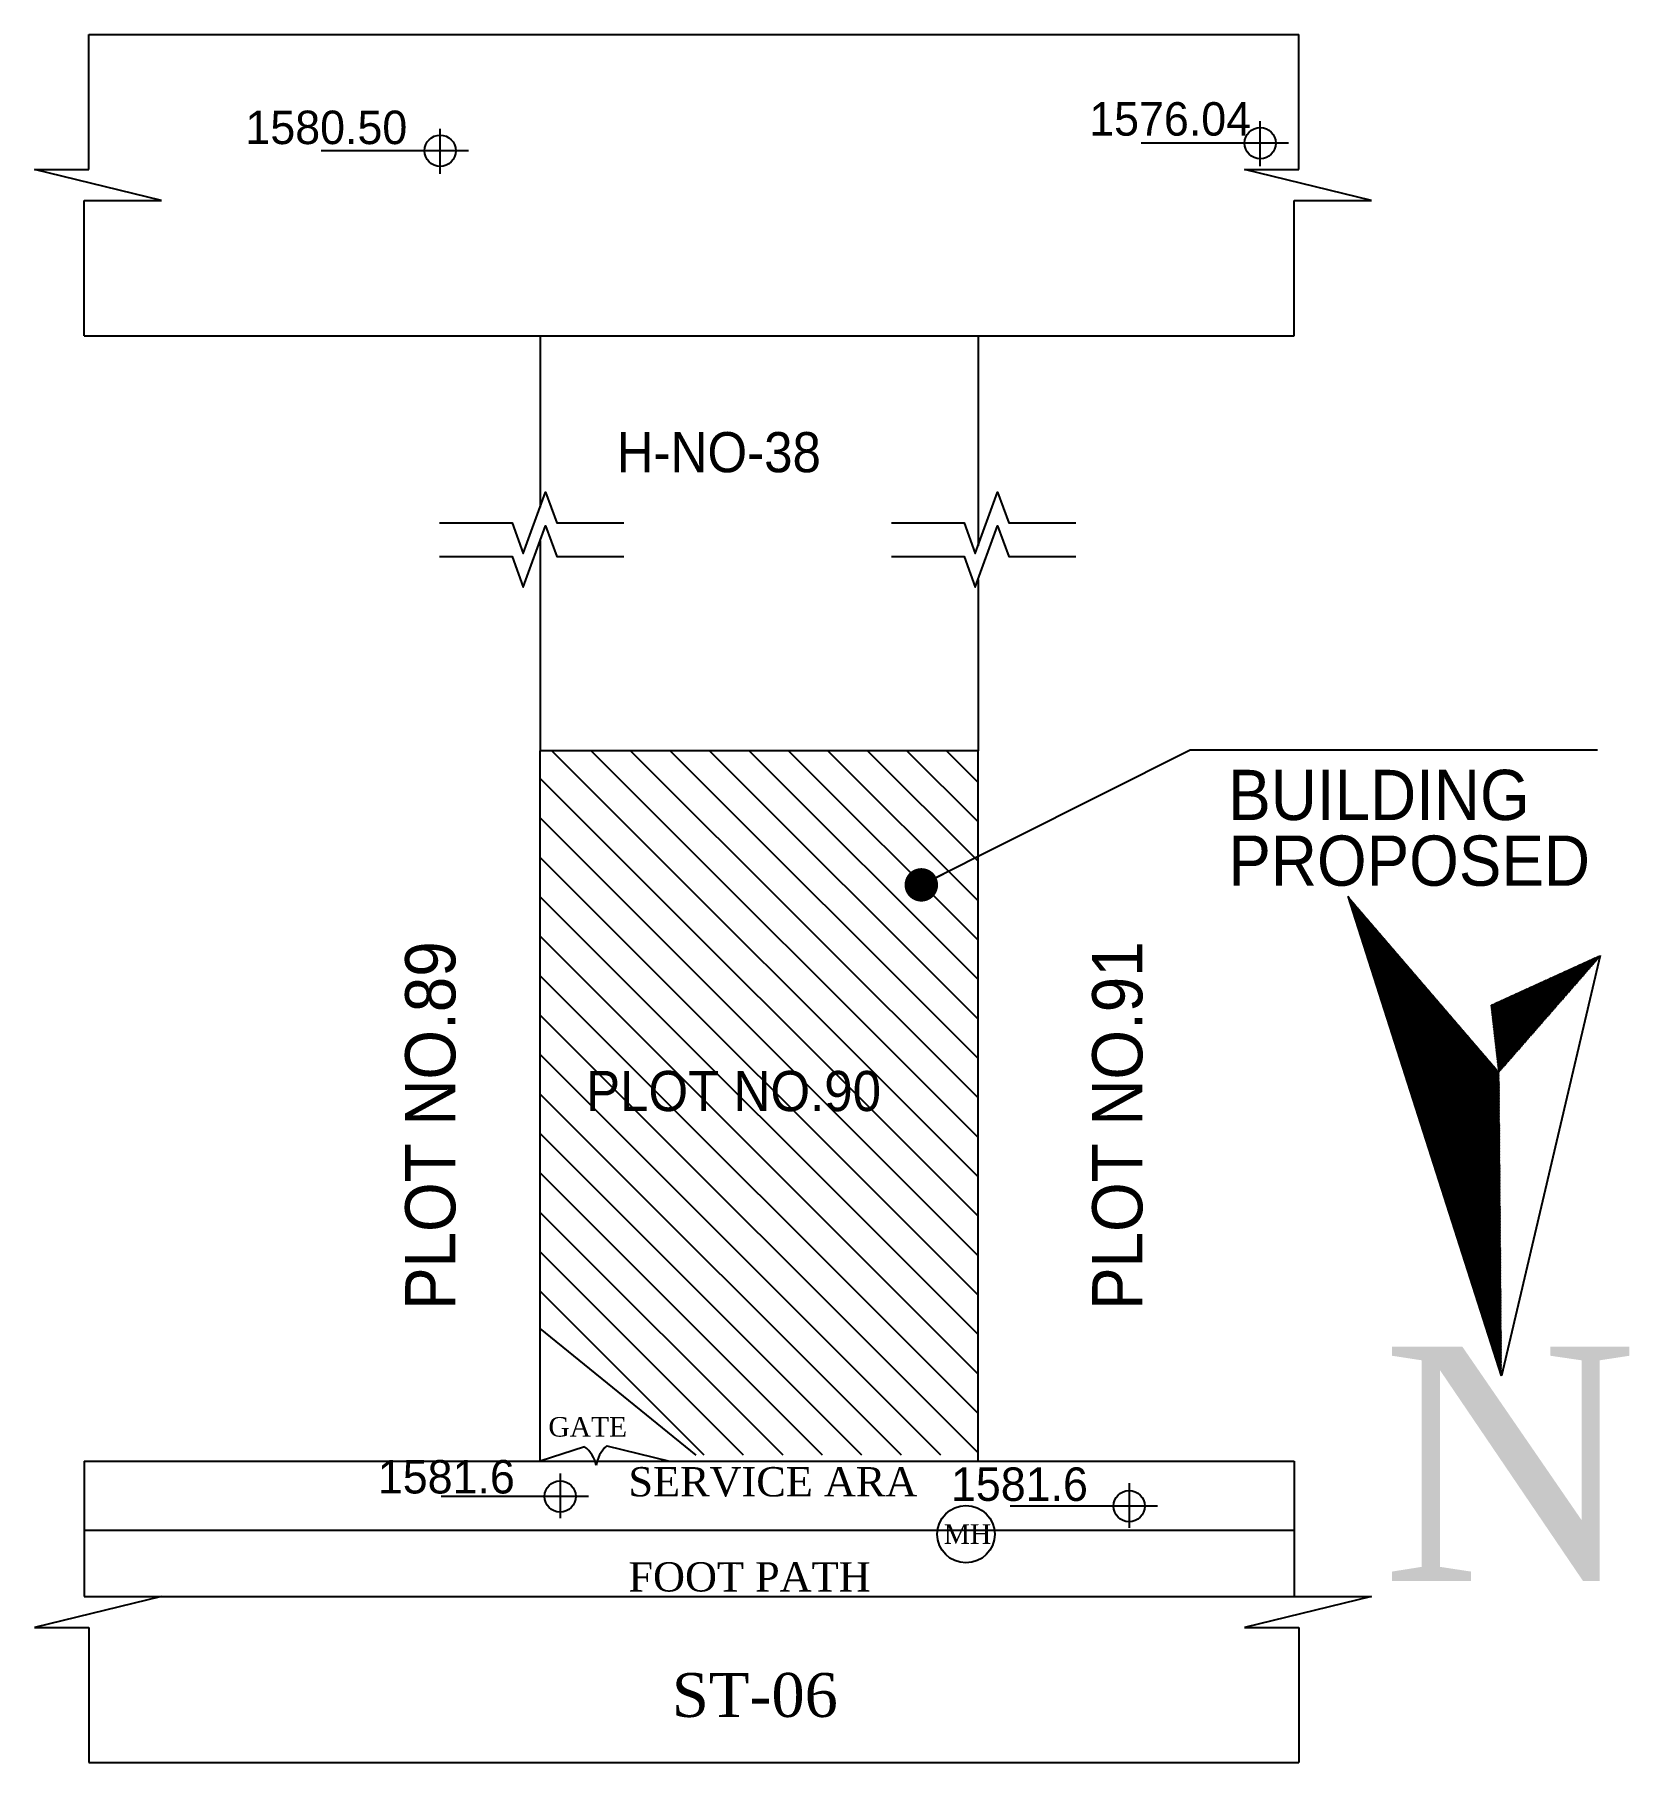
# Model space of a CAD drawing. Header units: inches. Extents: x -36906 to 35154, y -44700 to 686.
# Drawn here: x -6683.4 to -6397.6, y -573.7 to -263.9 of the extents above; entities that cross this region are included whole.
import ezdxf
from ezdxf.enums import TextEntityAlignment as Align

# ---------------------------------------------------------------- set-up
doc = ezdxf.new("R2010")
doc.units = ezdxf.units.IN
doc.header["$LTSCALE"] = 2
doc.header["$MEASUREMENT"] = 0
doc.layers.add('wall', color=7, linetype='Continuous')
doc.styles.add('dim-1', font='stylu.ttf')
doc.styles.add('style1', font='TIMES.TTF')
doc.dimstyles.new('AREAL', dxfattribs={"dimtxt": 4.5, "dimasz": 4, "dimexe": 2, "dimexo": 0, "dimgap": 2, "dimtad": 1, "dimdec": 3, "dimzin": 3, "dimdsep": 46, "dimlunit": 4, "dimtxsty": 'style1', "dimblk1": 'ARCHTICK', "dimblk2": 'ARCHTICK', "dimsah": 1, "dimcen": 4, "dimdle": 2, "dimclrd": 256, "dimclre": 256, "dimclrt": 141, "dimadec": 0, "dimazin": 0, "dimtfac": 1, "dimtdec": 3, "dimtofl": 0, "dimtmove": 1, "dimatfit": 3, "dimldrblk": 'ARCHTICK', "dimfxl": 0, "dimtolj": 1, "dimtzin": 1, "dimlwd": -1, "dimlwe": -1, "dimarcsym": 0})

# ---------------------------------------------------------------- blocks, each defined once
blk = doc.blocks.new('_ArchTick')
at = {"layer": 'wall', "color": 0, "const_width": 0.15}
blk.add_lwpolyline([(-0.5, -0.5), (0.5, 0.5)], dxfattribs=at)

msp = doc.modelspace()

# ---------------------------------------------------------------- hatches: boundary and pattern name
at = {"linetype": 'Continuous', "ltscale": 20}
h = msp.add_hatch(dxfattribs=at)
h.set_pattern_fill('ANSI31', color=256, scale=40, style=0)
h.set_pattern_definition([(135, (-13085.393, 0), (3.535534, 3.535534), [])])
h.paths.add_polyline_path([(-6586.3973, -458.7259), (-6523.5173, -458.7259), (-6523.5173, -447.9259), (-6586.3973, -447.9259)], flags=24)
h.paths.add_polyline_path([(-6564.8446, -518.6116), (-6514.3464, -518.6116), (-6514.3464, -392.3163), (-6592.8253, -392.3163), (-6592.8253, -495.9138)])
h = msp.add_hatch()
h.set_pattern_fill('ANSI31', color=256, scale=0.5625, angle=558.940067, style=0)
h.set_pattern_definition([(238.6731728, (-904.536774, 2591.51101), (0.0600620263, -0.036556814), [])])
h.paths.add_polyline_path([(-6448.0567, -418.372), (-6420.5819, -504.3867), (-6421.0206, -449.855)])
h.paths.add_polyline_path([(-6421.0206, -449.855), (-6402.8676, -429.0603), (-6422.3776, -437.9535)])

# ---------------------------------------------------------------- linework, layer by layer
for p, q in [((-6673.6535, -263.9477, -0.0002), (-6456.8544, -263.9477, -0.0002)), ((-6673.6535, -288.1301, -0.0002), (-6673.6535, -263.9477, -0.0002)), ((-6456.8544, -288.1301), (-6456.8544, -263.9477)), ((-6610.7295, -288.8937), (-6610.7295, -280.8594)), ((-6463.785, -287.5257), (-6463.785, -279.4914)), ((-6605.6574, -284.7717), (-6632.0554, -284.7717)), ((-6458.7129, -283.4037), (-6485.1109, -283.4037)), ((-6660.6578, -293.6951, -0.0002), (-6683.4004, -288.1301, -0.0002)), ((-6683.4004, -288.1301, -0.0002), (-6673.6535, -288.1301, -0.0002)), ((-6443.8587, -293.6951), (-6466.6012, -288.1301)), ((-6466.6012, -288.1301), (-6456.8544, -288.1301)), ((-6674.5076, -317.9477, -0.0002), (-6674.5076, -293.6951, -0.0002)), ((-6674.5076, -293.6951, -0.0002), (-6660.6578, -293.6951, -0.0002)), ((-6457.7085, -317.9477), (-6457.7085, -293.6951)), ((-6457.7085, -293.6951), (-6443.8587, -293.6951)), ((-6674.5076, -317.9477, -0.0002), (-6514.3464, -317.9477, -0.0002)), ((-6592.8253, -317.9477, -0.0002), (-6592.8253, -348.6947, -0.0002)), ((-6514.3464, -317.9477, -0.0002), (-6514.3464, -355.6212, -0.0002)), ((-6514.3464, -317.9477, -0.0002), (-6457.7085, -317.9477, 0)), ((-6592.8253, -354.6947, -0.0002), (-6592.8253, -392.3163, -0.0002)), ((-6514.3464, -361.6212, -0.0002), (-6514.3464, -392.3163, -0.0002)), ((-6592.8253, -519.685, -0.0002), (-6592.8253, -392.3163, -0.0002)), ((-6514.3464, -519.685, -0.0002), (-6514.3464, -392.3163, -0.0002)), ((-6420.5819, -504.3867), (-6448.0567, -418.372)), ((-6402.8676, -429.0603), (-6420.5819, -504.3867)), ((-6674.5076, -519.685, -0.0002), (-6674.5076, -543.9376, -0.0002)), ((-6674.5076, -519.685, -0.0002), (-6514.3464, -519.685, -0.0002)), ((-6514.3464, -519.685, -0.0002), (-6457.7085, -519.685, 0)), ((-6457.7085, -519.685), (-6457.7085, -543.9376)), ((-6589.2295, -521.878), (-6589.2295, -529.9123)), ((-6584.1574, -526), (-6610.5554, -526)), ((-6487.285, -523.607), (-6487.285, -531.6413)), ((-6482.2129, -527.729), (-6508.6109, -527.729)), ((-6674.5076, -532.062, -0.0002), (-6457.7085, -532.062, -0.0002)), ((-6660.6578, -543.9376, -0.0002), (-6683.4004, -549.5026, -0.0002)), ((-6674.5076, -543.9155, -0.0002), (-6457.7085, -543.9155, -0.0002)), ((-6674.5076, -543.9376, -0.0002), (-6660.6578, -543.9376, -0.0002)), ((-6443.8587, -543.9376), (-6466.6012, -549.5026)), ((-6457.7085, -543.9376), (-6443.8587, -543.9376)), ((-6683.4004, -549.5026, -0.0002), (-6673.6535, -549.5026, -0.0002)), ((-6673.6535, -549.5026, -0.0002), (-6673.6535, -573.685, -0.0002)), ((-6466.6012, -549.5026), (-6456.8544, -549.5026)), ((-6456.8544, -549.5026), (-6456.8544, -573.685)), ((-6673.6535, -573.685, -0.0002), (-6456.8544, -573.685, -0.0002))]:
    msp.add_line(p, q)
at = {"ltscale": 0.5}
msp.add_line((-6514.3464, -392.3163, -0.0002), (-6592.8253, -392.3163, -0.0002), dxfattribs=at)
msp.add_line((-6514.3464, -392.3163, -0.0002), (-6592.8253, -392.3163, -0.0002), dxfattribs=at)
msp.add_line((-6514.3464, -392.3163, -0.0002), (-6592.8253, -392.3163, -0.0002), dxfattribs=at)
msp.add_line((-6514.3464, -392.3163, -0.0002), (-6592.8253, -392.3163, -0.0002), dxfattribs=at)
at = {"linetype": 'Continuous', "ltscale": 20}
msp.add_line((-6564.8446, -518.6116, -0.0002), (-6592.8253, -495.9138, -0.0002), dxfattribs=at)
at = {"lineweight": -2}
for p, q in [((-6584.8545, -517.0824, -0.0002), (-6592.8253, -519.685, -0.0002)), ((-6580.8925, -516.9575, -0.0002), (-6569.6159, -519.685, -0.0002))]:
    msp.add_line(p, q, dxfattribs=at)
at = {"elevation": -0.0002}
for points in [[(-6610.8464, -351.5), (-6597.8464, -351.5), (-6595.8464, -356.995), (-6591.8464, -346.005), (-6589.8464, -351.5), (-6577.8464, -351.5)], [(-6529.8464, -351.5), (-6516.8464, -351.5), (-6514.8464, -356.995), (-6510.8464, -346.005), (-6508.8464, -351.5), (-6496.8464, -351.5)], [(-6610.8464, -357.5), (-6597.8464, -357.5), (-6595.8464, -362.995), (-6591.8464, -352.005), (-6589.8464, -357.5), (-6577.8464, -357.5)], [(-6529.8464, -357.5), (-6516.8464, -357.5), (-6514.8464, -362.995), (-6510.8464, -352.005), (-6508.8464, -357.5), (-6496.8464, -357.5)]]:
    msp.add_lwpolyline(points, dxfattribs=at)
for centre in [(-6463.785, -283.4037), (-6610.7295, -284.7717), (-6589.2295, -526), (-6487.285, -527.729)]:
    msp.add_circle(centre, 2.8)
at = {"linetype": 'Continuous', "ltscale": 20}
msp.add_circle((-6516.5109, -532.7697), 5.1466, dxfattribs=at)
at = {"lineweight": -2}
for centre, start, end in [((-6588.0401, -521.3852, -0.0002), 9.811355, 53.485695), ((-6577.4423, -521.0512, -0.0002), 130.124576, 173.798917)]:
    msp.add_arc(centre, 5.3537, start, end, dxfattribs=at)

# ---------------------------------------------------------------- texts
at = {"linetype": 'ByBlock', "style": 'dim-1'}
for s, p in [('1580.50', (-6631.122, -283.5853)), ('1576.04', (-6479.9331, -282.0652)), ('1581.6', (-6609.622, -525.4712)), ('1581.6', (-6506.9331, -526.7996))]:
    msp.add_text(s, height=6, dxfattribs=at).set_placement(p, align=Align.CENTER)
at = {"width": 0.95}
for s, height, p in [('H-NO-38', 7.2, (-6579.0973, -342.4068)), ('BUILDING', 9, (-6469.5202, -404.7504, -0.0002)), ('PROPOSED ', 9, (-6469.504, -416.5268, -0.0002)), ('PLOT NO.90', 7.2, (-6584.5973, -456.9259))]:
    msp.add_text(s, height=height, dxfattribs=at).set_placement(p)
for s, p in [('PLOT NO.89', (-6608, -492.5725, 0.0002)), ('PLOT NO.91', (-6484.9029, -492.5725, 0.0002))]:
    msp.add_text(s, height=9, rotation=90, dxfattribs=at).set_placement(p)
at = {"style": 'style1'}
for s, height, p in [('N', 42.0065, (-6442.0012, -541.1307)), ('GATE', 3.5, (-6591.3359, -515.2746)), ('SERVICE ARA', 5.25, (-6576.9934, -525.9935)), ('MH', 3.5, (-6520.5, -534.5)), ('FOOT PATH', 5.25, (-6576.9934, -543.0428)), ('ST-06', 7.875, (-6569.2043, -565.5274))]:
    msp.add_text(s, height=height, dxfattribs=at).set_placement(p)

# ---------------------------------------------------------------- leaders
msp.add_leader([(-6524.5137, -416.3727, -0.0002), (-6476.36, -392.1515, -0.0002), (-6403.3347, -392.1515, -0.0002)], dimstyle='AREAL', override={"dimasz": 6, "dimgap": 2, "dimtad": 0, "dimldrblk": 'Dot'})

doc.saveas('drawing.dxf')
